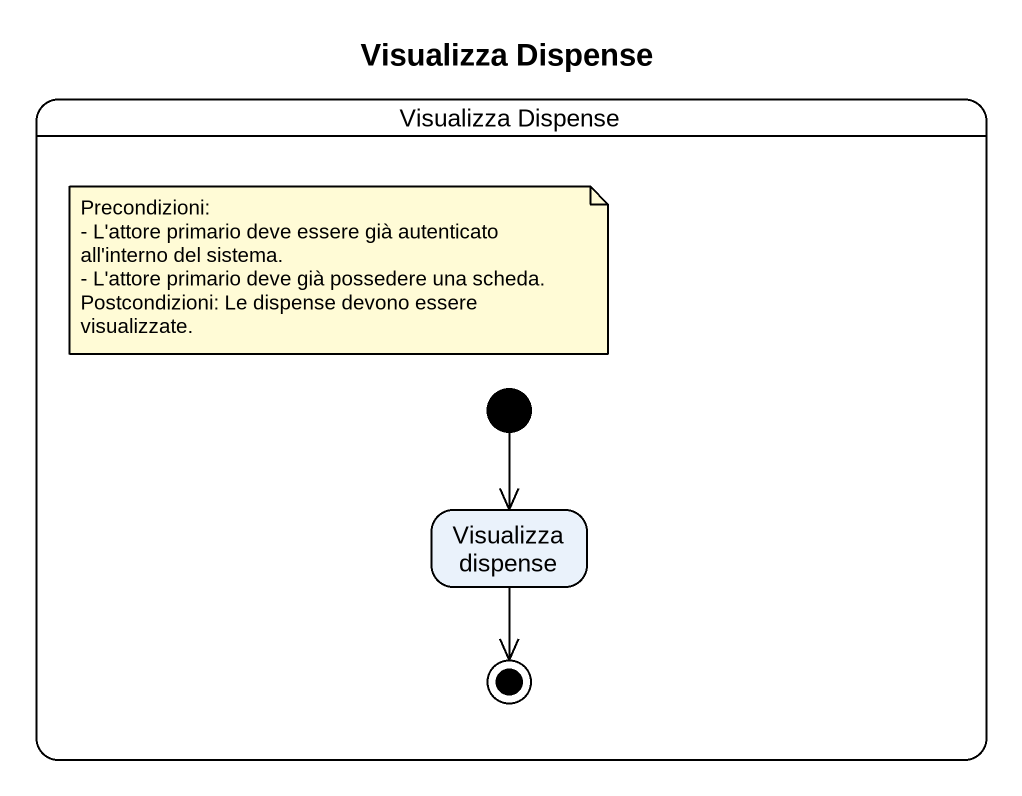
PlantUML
@startuml
title Visualizza Dispense
hide empty description
state "Visualizza Dispense" as Visualizza_Dispense {
  state "Visualizza dispense" as Visualizza_dispense
  [*] --> Visualizza_dispense
  Visualizza_dispense --> [*]
}
note as N1
  Precondizioni:
  - L'attore primario deve essere già autenticato all'interno del sistema.
  - L'attore primario deve già possedere una scheda.
  Postcondizioni: Le dispense devono essere visualizzate.
end note
@enduml
